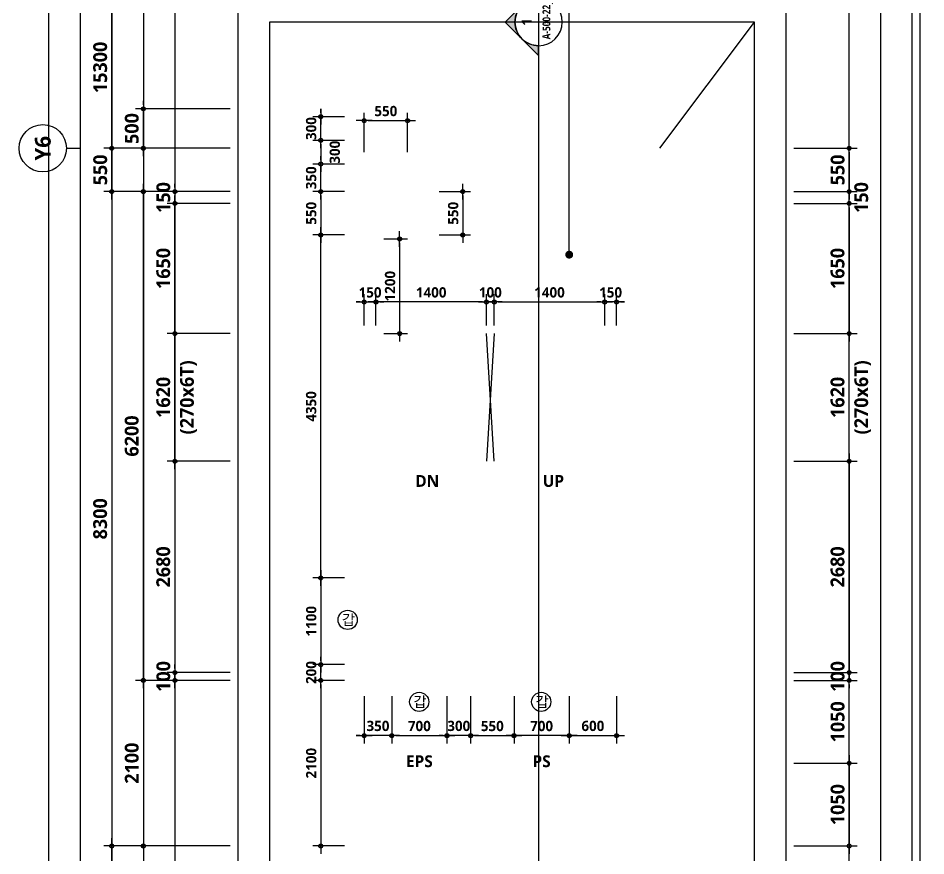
# Model space of a CAD drawing. Header units: millimetres. Extents: x -12482 to 126000, y 0 to 220200.
# Drawn here: x 67062 to 78572, y 71525 to 82150 of the extents above; entities that cross this region are included whole.
import ezdxf
from ezdxf.enums import TextEntityAlignment as Align

# ---------------------------------------------------------------- set-up
doc = ezdxf.new("R2010")
doc.units = ezdxf.units.MM
doc.header["$LTSCALE"] = 60
doc.linetypes.add('CEN', pattern=[62, 60, -1, 0, -1])
doc.layers.get('Defpoints').update_dxf_attribs({"color": 153})
for name, color, linetype in [('A-ANNO-DIM', 4, 'Continuous'), ('A-ANNO-SYMB', 7, 'Continuous'), ('A-ANNO-TEXT1', 7, 'Continuous'), ('A-ANNO-TITL', 7, 'Continuous'), ('A-FLOR-OPEN-BELO', 6, 'CEN'), ('A-ST-AXIS-BUB', 7, 'Continuous'), ('A-ST-AXIS-DIM', 7, 'Continuous'), ('AA-MKXS', 3, 'Continuous'), ('AA-MKXX', 3, 'Continuous')]:
    doc.layers.add(name, color=color, linetype=linetype)
for name, color, linetype, plot in [('Defpoint', 161, 'Continuous', False), ('G(그리드1)', 185, 'Continuous', False), ('G(그리드2)', 235, 'Continuous', False)]:
    doc.layers.add(name, color=color, linetype=linetype, plot=plot)
doc.styles.add('2020음성 1차', font='NanumGothicBold.ttf')
doc.styles.add('SAMOO', font='romans.shx', dxfattribs={"bigfont": 'whgtxt.shx'})
doc.styles.add('SH_진천_나눔', font='')
doc.styles.get('SH_진천_나눔').set_extended_font_data('NanumGothic', bold=True)
doc.dimstyles.new('SHP 50', dxfattribs={"dimscale": 50, "dimtxt": 3.5, "dimasz": 1, "dimexe": 2, "dimexo": 2, "dimgap": 1, "dimtad": 1, "dimdec": 0, "dimzin": 0, "dimdsep": 46, "dimtxsty": 'SH_진천_나눔', "dimblk": 'DIMDOT', "dimcen": 0.09, "dimclrd": 256, "dimclre": 256, "dimclrt": 3, "dimadec": 0, "dimazin": 1, "dimtfac": 1, "dimtdec": 0, "dimtix": 1, "dimtmove": 2, "dimatfit": 0, "dimldrblk": 'DIMDOT', "dimfxl": 1, "dimtolj": 1, "dimtzin": 0, "dimlwd": -1, "dimlwe": -1, "dimarcsym": 0})
doc.dimstyles.new('SHP 50내부', dxfattribs={"dimscale": 50, "dimtxt": 2.6, "dimasz": 1, "dimexe": 2, "dimexo": 2, "dimgap": 1, "dimtad": 1, "dimdec": 0, "dimzin": 0, "dimdsep": 46, "dimtxsty": '2020음성 1차', "dimblk": 'DIMDOT', "dimcen": 0.09, "dimclrd": 256, "dimclre": 256, "dimclrt": 3, "dimadec": 0, "dimazin": 1, "dimtfac": 1, "dimtdec": 0, "dimtix": 1, "dimtmove": 2, "dimatfit": 0, "dimldrblk": 'DIMDOT', "dimfxl": 1, "dimtolj": 1, "dimtzin": 0, "dimlwd": -1, "dimlwe": -1, "dimarcsym": 0})

# ---------------------------------------------------------------- blocks, each defined once
blk = doc.blocks.new('A-ST-AXIS-BUB-1')
at = {"layer": 'A-ST-AXIS-BUB'}
blk.add_line((0, 350), (0, 0), dxfattribs=at)
blk.add_circle((0, 950), 600, dxfattribs=at)
blk = doc.blocks.new('DIMDOT')
at = {"color": 0}
blk.add_line((-2, 0), (2, 0), dxfattribs=at)
for radius in [0.5, 0.25]:
    blk.add_circle((0, 0), radius, dxfattribs=at)
blk = doc.blocks.new('*D17207')
at = {"layer": 'A-ST-AXIS-DIM'}
for p, q in [((69750, 79950), (68150, 79950)), ((68250, 79900), (68250, 71700)), ((69750, 71650), (68150, 71650))]:
    blk.add_line(p, q, dxfattribs=at)
at = {"layer": 'Defpoints', "color": 0}
for p in [(69850, 79950), (68250, 71650), (69850, 71650)]:
    blk.add_point(p, dxfattribs=at)
at = {"layer": 'A-ST-AXIS-DIM', "linetype": 'ByBlock', "xscale": 50, "yscale": 50, "zscale": 50}
for p, rotation in [((68250, 79950), 90), ((68250, 71650), 270)]:
    blk.add_blockref('DIMDOT', p, dxfattribs=dict(at, rotation=rotation))
at = {"layer": 'A-ST-AXIS-DIM', "color": 3, "insert": (68103, 75800), "char_height": 175, "attachment_point": 5, "rotation": 90, "style": 'SH_진천_나눔'}
blk.add_mtext('\\A1;8300', dxfattribs=at)
blk = doc.blocks.new('*D17208')
at = {"layer": 'A-ST-AXIS-DIM'}
for p, q in [((69750, 80500), (68150, 80500)), ((68250, 80000), (68250, 80450)), ((69750, 79950), (68150, 79950))]:
    blk.add_line(p, q, dxfattribs=at)
at = {"layer": 'Defpoints', "color": 0}
for p in [(68250, 80500), (69850, 80500), (69850, 79950)]:
    blk.add_point(p, dxfattribs=at)
at = {"layer": 'A-ST-AXIS-DIM', "linetype": 'ByBlock', "xscale": 50, "yscale": 50, "zscale": 50}
for p, rotation in [((68250, 80500), 90), ((68250, 79950), 270)]:
    blk.add_blockref('DIMDOT', p, dxfattribs=dict(at, rotation=rotation))
at = {"layer": 'A-ST-AXIS-DIM', "color": 3, "insert": (68104, 80225), "char_height": 175, "attachment_point": 5, "rotation": 90, "style": 'SH_진천_나눔'}
blk.add_mtext('\\A1;550', dxfattribs=at)
blk = doc.blocks.new('*D17209')
at = {"layer": 'A-ST-AXIS-DIM'}
for p, q in [((69750, 71650), (68150, 71650)), ((68250, 68050), (68250, 71600)), ((69750, 68000), (68150, 68000))]:
    blk.add_line(p, q, dxfattribs=at)
at = {"layer": 'Defpoints', "color": 0}
for p in [(68250, 71650), (69850, 71650), (69850, 68000)]:
    blk.add_point(p, dxfattribs=at)
at = {"layer": 'A-ST-AXIS-DIM', "linetype": 'ByBlock', "xscale": 50, "yscale": 50, "zscale": 50}
for p, rotation in [((68250, 71650), 90), ((68250, 68000), 270)]:
    blk.add_blockref('DIMDOT', p, dxfattribs=dict(at, rotation=rotation))
at = {"layer": 'A-ST-AXIS-DIM', "color": 3, "insert": (68103, 69825), "char_height": 175, "attachment_point": 5, "rotation": 90, "style": 'SH_진천_나눔'}
blk.add_mtext('\\A1;3650', dxfattribs=at)
blk = doc.blocks.new('*D17210')
at = {"layer": 'A-ST-AXIS-DIM'}
for p, q in [((69750, 73750), (68550, 73750)), ((68650, 73700), (68650, 71700)), ((69750, 71650), (68550, 71650))]:
    blk.add_line(p, q, dxfattribs=at)
at = {"layer": 'Defpoints', "color": 0}
for p in [(69850, 73750), (68650, 71650), (69850, 71650)]:
    blk.add_point(p, dxfattribs=at)
at = {"layer": 'A-ST-AXIS-DIM', "linetype": 'ByBlock', "xscale": 50, "yscale": 50, "zscale": 50}
for p, rotation in [((68650, 73750), 90), ((68650, 71650), 270)]:
    blk.add_blockref('DIMDOT', p, dxfattribs=dict(at, rotation=rotation))
at = {"layer": 'A-ST-AXIS-DIM', "color": 3, "insert": (68504, 72700), "char_height": 175, "attachment_point": 5, "rotation": 90, "style": 'SH_진천_나눔'}
blk.add_mtext('\\A1;2100', dxfattribs=at)
blk = doc.blocks.new('*D17211')
at = {"layer": 'A-ST-AXIS-DIM'}
for p, q in [((69750, 79950), (68550, 79950)), ((68650, 73800), (68650, 79900)), ((69750, 73750), (68550, 73750))]:
    blk.add_line(p, q, dxfattribs=at)
at = {"layer": 'Defpoints', "color": 0}
for p in [(68650, 79950), (69850, 79950), (69850, 73750)]:
    blk.add_point(p, dxfattribs=at)
at = {"layer": 'A-ST-AXIS-DIM', "linetype": 'ByBlock', "xscale": 50, "yscale": 50, "zscale": 50}
for p, rotation in [((68650, 79950), 90), ((68650, 73750), 270)]:
    blk.add_blockref('DIMDOT', p, dxfattribs=dict(at, rotation=rotation))
at = {"layer": 'A-ST-AXIS-DIM', "color": 3, "insert": (68503, 76850), "char_height": 175, "attachment_point": 5, "rotation": 90, "style": 'SH_진천_나눔'}
blk.add_mtext('\\A1;6200', dxfattribs=at)
blk = doc.blocks.new('*D18133')
at = {"layer": 'A-ANNO-DIM'}
for p, q in [((73000, 78250), (73000, 78650)), ((73100, 78250), (73100, 78650)), ((72950, 78550), (72900, 78550)), ((73000, 78550), (73100, 78550)), ((73150, 78550), (73200, 78550))]:
    blk.add_line(p, q, dxfattribs=at)
at = {"layer": 'Defpoints', "color": 0}
for p in [(73100, 78550), (73000, 78150), (73100, 78150)]:
    blk.add_point(p, dxfattribs=at)
at = {"layer": 'A-ANNO-DIM', "linetype": 'ByBlock', "xscale": 50, "yscale": 50, "zscale": 50}
blk.add_blockref('DIMDOT', (73000, 78550), dxfattribs=at)
at = {"layer": 'A-ANNO-DIM', "linetype": 'ByBlock', "xscale": 50, "yscale": 50, "zscale": 50, "rotation": 180}
blk.add_blockref('DIMDOT', (73100, 78550), dxfattribs=at)
at = {"layer": 'A-ANNO-DIM', "color": 3, "insert": (73050, 78671), "char_height": 130, "attachment_point": 5, "style": '2020음성 1차'}
blk.add_mtext('\\A1;100', dxfattribs=at)
blk = doc.blocks.new('*D18134')
at = {"layer": 'A-ANNO-DIM'}
for p, q in [((71600, 78250), (71600, 78650)), ((73000, 78250), (73000, 78650)), ((72950, 78550), (71650, 78550))]:
    blk.add_line(p, q, dxfattribs=at)
at = {"layer": 'Defpoints', "color": 0}
for p in [(71600, 78550), (71600, 78150), (73000, 78150)]:
    blk.add_point(p, dxfattribs=at)
at = {"layer": 'A-ANNO-DIM', "linetype": 'ByBlock', "xscale": 50, "yscale": 50, "zscale": 50, "rotation": 180}
blk.add_blockref('DIMDOT', (71600, 78550), dxfattribs=at)
at = {"layer": 'A-ANNO-DIM', "linetype": 'ByBlock', "xscale": 50, "yscale": 50, "zscale": 50}
blk.add_blockref('DIMDOT', (73000, 78550), dxfattribs=at)
at = {"layer": 'A-ANNO-DIM', "color": 3, "insert": (72300, 78671), "char_height": 130, "attachment_point": 5, "style": '2020음성 1차'}
blk.add_mtext('\\A1;1400', dxfattribs=at)
blk = doc.blocks.new('*D18135')
at = {"layer": 'A-ANNO-DIM'}
for p, q in [((71450, 78250), (71450, 78650)), ((71600, 78250), (71600, 78650)), ((71400, 78550), (71350, 78550)), ((71450, 78550), (71600, 78550)), ((71650, 78550), (71700, 78550))]:
    blk.add_line(p, q, dxfattribs=at)
at = {"layer": 'Defpoints', "color": 0}
for p in [(71600, 78550), (71450, 78150), (71600, 78150)]:
    blk.add_point(p, dxfattribs=at)
at = {"layer": 'A-ANNO-DIM', "linetype": 'ByBlock', "xscale": 50, "yscale": 50, "zscale": 50}
blk.add_blockref('DIMDOT', (71450, 78550), dxfattribs=at)
at = {"layer": 'A-ANNO-DIM', "linetype": 'ByBlock', "xscale": 50, "yscale": 50, "zscale": 50, "rotation": 180}
blk.add_blockref('DIMDOT', (71600, 78550), dxfattribs=at)
at = {"layer": 'A-ANNO-DIM', "color": 3, "insert": (71525, 78671), "char_height": 130, "attachment_point": 5, "style": '2020음성 1차'}
blk.add_mtext('\\A1;150', dxfattribs=at)
blk = doc.blocks.new('*D18136')
at = {"layer": 'A-ANNO-DIM'}
for p, q in [((73100, 78250), (73100, 78650)), ((74500, 78250), (74500, 78650)), ((73150, 78550), (74450, 78550))]:
    blk.add_line(p, q, dxfattribs=at)
at = {"layer": 'Defpoints', "color": 0}
for p in [(74500, 78550), (73100, 78150), (74500, 78150)]:
    blk.add_point(p, dxfattribs=at)
at = {"layer": 'A-ANNO-DIM', "linetype": 'ByBlock', "xscale": 50, "yscale": 50, "zscale": 50, "rotation": 180}
blk.add_blockref('DIMDOT', (73100, 78550), dxfattribs=at)
at = {"layer": 'A-ANNO-DIM', "linetype": 'ByBlock', "xscale": 50, "yscale": 50, "zscale": 50}
blk.add_blockref('DIMDOT', (74500, 78550), dxfattribs=at)
at = {"layer": 'A-ANNO-DIM', "color": 3, "insert": (73800, 78671), "char_height": 130, "attachment_point": 5, "style": '2020음성 1차'}
blk.add_mtext('\\A1;1400', dxfattribs=at)
blk = doc.blocks.new('*D18137')
at = {"layer": 'A-ANNO-DIM'}
for p, q in [((74500, 78250), (74500, 78650)), ((74650, 78250), (74650, 78650)), ((74450, 78550), (74400, 78550)), ((74650, 78550), (74500, 78550)), ((74700, 78550), (74750, 78550))]:
    blk.add_line(p, q, dxfattribs=at)
at = {"layer": 'Defpoints', "color": 0}
for p in [(74500, 78550), (74500, 78150), (74650, 78150)]:
    blk.add_point(p, dxfattribs=at)
at = {"layer": 'A-ANNO-DIM', "linetype": 'ByBlock', "xscale": 50, "yscale": 50, "zscale": 50}
blk.add_blockref('DIMDOT', (74500, 78550), dxfattribs=at)
at = {"layer": 'A-ANNO-DIM', "linetype": 'ByBlock', "xscale": 50, "yscale": 50, "zscale": 50, "rotation": 180}
blk.add_blockref('DIMDOT', (74650, 78550), dxfattribs=at)
at = {"layer": 'A-ANNO-DIM', "color": 3, "insert": (74575, 78671), "char_height": 130, "attachment_point": 5, "style": '2020음성 1차'}
blk.add_mtext('\\A1;150', dxfattribs=at)
blk = doc.blocks.new('*D18138')
at = {"layer": 'A-ANNO-DIM'}
for p, q in [((72400, 79950), (72800, 79950)), ((72700, 79900), (72700, 79450)), ((72400, 79400), (72800, 79400))]:
    blk.add_line(p, q, dxfattribs=at)
at = {"layer": 'Defpoints', "color": 0}
for p in [(72300, 79950), (72300, 79400), (72700, 79400)]:
    blk.add_point(p, dxfattribs=at)
at = {"layer": 'A-ANNO-DIM', "linetype": 'ByBlock', "xscale": 50, "yscale": 50, "zscale": 50}
for p, rotation in [((72700, 79950), 90), ((72700, 79400), 270)]:
    blk.add_blockref('DIMDOT', p, dxfattribs=dict(at, rotation=rotation))
at = {"layer": 'A-ANNO-DIM', "color": 3, "insert": (72579, 79675), "char_height": 130, "attachment_point": 5, "rotation": 90, "style": '2020음성 1차'}
blk.add_mtext('\\A1;550', dxfattribs=at)
blk = doc.blocks.new('*D18139')
at = {"layer": 'A-ANNO-DIM'}
for p, q in [((71450, 80450), (71450, 80950)), ((72000, 80450), (72000, 80950)), ((71500, 80850), (71950, 80850))]:
    blk.add_line(p, q, dxfattribs=at)
at = {"layer": 'Defpoints', "color": 0}
for p in [(72000, 80850), (71450, 80350), (72000, 80350)]:
    blk.add_point(p, dxfattribs=at)
at = {"layer": 'A-ANNO-DIM', "linetype": 'ByBlock', "xscale": 50, "yscale": 50, "zscale": 50, "rotation": 180}
blk.add_blockref('DIMDOT', (71450, 80850), dxfattribs=at)
at = {"layer": 'A-ANNO-DIM', "linetype": 'ByBlock', "xscale": 50, "yscale": 50, "zscale": 50}
blk.add_blockref('DIMDOT', (72000, 80850), dxfattribs=at)
at = {"layer": 'A-ANNO-DIM', "color": 3, "insert": (71725, 80971), "char_height": 130, "attachment_point": 5, "style": '2020음성 1차'}
blk.add_mtext('\\A1;550', dxfattribs=at)
blk = doc.blocks.new('*D18154')
at = {"layer": 'A-ST-AXIS-DIM'}
for p, q in [((68650, 81050), (68650, 81100)), ((69750, 81000), (68550, 81000)), ((68650, 80500), (68650, 81000)), ((69750, 80500), (68550, 80500)), ((68650, 80450), (68650, 80400))]:
    blk.add_line(p, q, dxfattribs=at)
at = {"layer": 'Defpoints', "color": 0}
for p in [(68650, 81000), (69850, 81000), (69850, 80500)]:
    blk.add_point(p, dxfattribs=at)
at = {"layer": 'A-ST-AXIS-DIM', "linetype": 'ByBlock', "xscale": 50, "yscale": 50, "zscale": 50}
for p, rotation in [((68650, 81000), 270), ((68650, 80500), 90)]:
    blk.add_blockref('DIMDOT', p, dxfattribs=dict(at, rotation=rotation))
at = {"layer": 'A-ST-AXIS-DIM', "color": 3, "insert": (68504, 80750), "char_height": 175, "attachment_point": 5, "rotation": 90, "style": 'SH_진천_나눔'}
blk.add_mtext('\\A1;500', dxfattribs=at)
blk = doc.blocks.new('*D18169')
at = {"layer": 'A-ANNO-DIM'}
for p, q in [((71700, 79350), (72000, 79350)), ((71900, 79300), (71900, 78200)), ((71700, 78150), (72000, 78150))]:
    blk.add_line(p, q, dxfattribs=at)
at = {"layer": 'Defpoints', "color": 0}
for p in [(71600, 79350), (71600, 78150), (71900, 78150)]:
    blk.add_point(p, dxfattribs=at)
at = {"layer": 'A-ANNO-DIM', "linetype": 'ByBlock', "xscale": 50, "yscale": 50, "zscale": 50}
for p, rotation in [((71900, 79350), 90), ((71900, 78150), 270)]:
    blk.add_blockref('DIMDOT', p, dxfattribs=dict(at, rotation=rotation))
at = {"layer": 'A-ANNO-DIM', "color": 3, "insert": (71779, 78750), "char_height": 130, "attachment_point": 5, "rotation": 90, "style": '2020음성 1차'}
blk.add_mtext('\\A1;1200', dxfattribs=at)
blk = doc.blocks.new('*D18183')
at = {"layer": 'A-ST-AXIS-DIM'}
for p, q in [((76900, 76530), (77700, 76530)), ((77600, 76480), (77600, 73900)), ((76900, 73850), (77700, 73850))]:
    blk.add_line(p, q, dxfattribs=at)
at = {"layer": 'Defpoints', "color": 0}
for p in [(76800, 76530), (76800, 73850), (77600, 73850)]:
    blk.add_point(p, dxfattribs=at)
at = {"layer": 'A-ST-AXIS-DIM', "linetype": 'ByBlock', "xscale": 50, "yscale": 50, "zscale": 50}
for p, rotation in [((77600, 76530), 90), ((77600, 73850), 270)]:
    blk.add_blockref('DIMDOT', p, dxfattribs=dict(at, rotation=rotation))
at = {"layer": 'A-ST-AXIS-DIM', "color": 3, "insert": (77453, 75190), "char_height": 175, "attachment_point": 5, "rotation": 90, "style": 'SH_진천_나눔'}
blk.add_mtext('\\A1;2680', dxfattribs=at)
blk = doc.blocks.new('*D18184')
at = {"layer": 'A-ST-AXIS-DIM'}
for p, q in [((77600, 73900), (77600, 73950)), ((76900, 73850), (77700, 73850)), ((77600, 73750), (77600, 73850)), ((76900, 73750), (77700, 73750)), ((77600, 73700), (77600, 73650))]:
    blk.add_line(p, q, dxfattribs=at)
at = {"layer": 'Defpoints', "color": 0}
for p in [(76800, 73850), (77600, 73850), (76800, 73750)]:
    blk.add_point(p, dxfattribs=at)
at = {"layer": 'A-ST-AXIS-DIM', "linetype": 'ByBlock', "xscale": 50, "yscale": 50, "zscale": 50}
for p, rotation in [((77600, 73850), 270), ((77600, 73750), 90)]:
    blk.add_blockref('DIMDOT', p, dxfattribs=dict(at, rotation=rotation))
at = {"layer": 'A-ST-AXIS-DIM', "color": 3, "insert": (77454, 73800), "char_height": 175, "attachment_point": 5, "rotation": 90, "style": 'SH_진천_나눔'}
blk.add_mtext('\\A1;100', dxfattribs=at)
blk = doc.blocks.new('*D18185')
at = {"layer": 'A-ST-AXIS-DIM'}
for p, q in [((76900, 80500), (77700, 80500)), ((77600, 80450), (77600, 80000)), ((76900, 79950), (77700, 79950))]:
    blk.add_line(p, q, dxfattribs=at)
at = {"layer": 'Defpoints', "color": 0}
for p in [(76800, 80500), (76800, 79950), (77600, 79950)]:
    blk.add_point(p, dxfattribs=at)
at = {"layer": 'A-ST-AXIS-DIM', "linetype": 'ByBlock', "xscale": 50, "yscale": 50, "zscale": 50}
for p, rotation in [((77600, 80500), 90), ((77600, 79950), 270)]:
    blk.add_blockref('DIMDOT', p, dxfattribs=dict(at, rotation=rotation))
at = {"layer": 'A-ST-AXIS-DIM', "color": 3, "insert": (77454, 80225), "char_height": 175, "attachment_point": 5, "rotation": 90, "style": 'SH_진천_나눔'}
blk.add_mtext('\\A1;550', dxfattribs=at)
blk = doc.blocks.new('*D18186')
at = {"layer": 'A-ST-AXIS-DIM'}
for p, q in [((76900, 72700), (77700, 72700)), ((77600, 72650), (77600, 71700)), ((76900, 71650), (77700, 71650))]:
    blk.add_line(p, q, dxfattribs=at)
at = {"layer": 'Defpoints', "color": 0}
for p in [(76800, 72700), (76800, 71650), (77600, 71650)]:
    blk.add_point(p, dxfattribs=at)
at = {"layer": 'A-ST-AXIS-DIM', "linetype": 'ByBlock', "xscale": 50, "yscale": 50, "zscale": 50}
for p, rotation in [((77600, 72700), 90), ((77600, 71650), 270)]:
    blk.add_blockref('DIMDOT', p, dxfattribs=dict(at, rotation=rotation))
at = {"layer": 'A-ST-AXIS-DIM', "color": 3, "insert": (77454, 72175), "char_height": 175, "attachment_point": 5, "rotation": 90, "style": 'SH_진천_나눔'}
blk.add_mtext('\\A1;1050', dxfattribs=at)
blk = doc.blocks.new('*D18187')
at = {"layer": 'A-ST-AXIS-DIM'}
for p, q in [((76900, 71650), (77700, 71650)), ((77600, 68050), (77600, 71600)), ((76900, 68000), (77700, 68000))]:
    blk.add_line(p, q, dxfattribs=at)
at = {"layer": 'Defpoints', "color": 0}
for p in [(76800, 71650), (77600, 71650), (76800, 68000)]:
    blk.add_point(p, dxfattribs=at)
at = {"layer": 'A-ST-AXIS-DIM', "linetype": 'ByBlock', "xscale": 50, "yscale": 50, "zscale": 50}
for p, rotation in [((77600, 71650), 90), ((77600, 68000), 270)]:
    blk.add_blockref('DIMDOT', p, dxfattribs=dict(at, rotation=rotation))
at = {"layer": 'A-ST-AXIS-DIM', "color": 3, "insert": (77453, 69825), "char_height": 175, "attachment_point": 5, "rotation": 90, "style": 'SH_진천_나눔'}
blk.add_mtext('\\A1;3650', dxfattribs=at)
blk = doc.blocks.new('*D18188')
at = {"layer": 'A-ST-AXIS-DIM'}
for p, q in [((76900, 78150), (77700, 78150)), ((77600, 76580), (77600, 78100)), ((76900, 76530), (77700, 76530))]:
    blk.add_line(p, q, dxfattribs=at)
at = {"layer": 'Defpoints', "color": 0}
for p in [(76800, 78150), (77600, 78150), (76800, 76530)]:
    blk.add_point(p, dxfattribs=at)
at = {"layer": 'A-ST-AXIS-DIM', "linetype": 'ByBlock', "xscale": 50, "yscale": 50, "zscale": 50}
for p, rotation in [((77600, 78150), 90), ((77600, 76530), 270)]:
    blk.add_blockref('DIMDOT', p, dxfattribs=dict(at, rotation=rotation))
at = {"layer": 'A-ST-AXIS-DIM', "color": 3, "char_height": 175, "attachment_point": 5, "rotation": 90, "style": 'SH_진천_나눔'}
for s, insert in [('\\A1;(270x6T)', (77772, 77340)), ('\\A1;1620', (77453, 77340))]:
    blk.add_mtext(s, dxfattribs=dict(at, insert=insert))
blk = doc.blocks.new('갑종 TEXT100')
at = {"layer": 'A-ANNO-SYMB'}
blk.add_circle((0, 0), 243, dxfattribs=at)
at = {"layer": 'A-ANNO-TITL', "style": '2020음성 1차'}
blk.add_text('갑 ', height=266.7, dxfattribs=at).set_placement((67, 0), align=Align.MIDDLE_CENTER)
blk = doc.blocks.new('*D18208')
at = {"layer": 'A-ST-AXIS-DIM'}
for p, q in [((69750, 79800), (68950, 79800)), ((69050, 78200), (69050, 79750)), ((69750, 78150), (68950, 78150))]:
    blk.add_line(p, q, dxfattribs=at)
at = {"layer": 'Defpoints', "color": 0}
for p in [(69050, 79800), (69850, 79800), (69850, 78150)]:
    blk.add_point(p, dxfattribs=at)
at = {"layer": 'A-ST-AXIS-DIM', "linetype": 'ByBlock', "xscale": 50, "yscale": 50, "zscale": 50}
for p, rotation in [((69050, 79800), 90), ((69050, 78150), 270)]:
    blk.add_blockref('DIMDOT', p, dxfattribs=dict(at, rotation=rotation))
at = {"layer": 'A-ST-AXIS-DIM', "color": 3, "insert": (68903, 78975), "char_height": 175, "attachment_point": 5, "rotation": 90, "style": 'SH_진천_나눔'}
blk.add_mtext('\\A1;1650', dxfattribs=at)
blk = doc.blocks.new('*D18209')
at = {"layer": 'A-ST-AXIS-DIM'}
for p, q in [((69750, 76530), (68950, 76530)), ((69050, 76480), (69050, 73900)), ((69750, 73850), (68950, 73850))]:
    blk.add_line(p, q, dxfattribs=at)
at = {"layer": 'Defpoints', "color": 0}
for p in [(69850, 76530), (69050, 73850), (69850, 73850)]:
    blk.add_point(p, dxfattribs=at)
at = {"layer": 'A-ST-AXIS-DIM', "linetype": 'ByBlock', "xscale": 50, "yscale": 50, "zscale": 50}
for p, rotation in [((69050, 76530), 90), ((69050, 73850), 270)]:
    blk.add_blockref('DIMDOT', p, dxfattribs=dict(at, rotation=rotation))
at = {"layer": 'A-ST-AXIS-DIM', "color": 3, "insert": (68903, 75190), "char_height": 175, "attachment_point": 5, "rotation": 90, "style": 'SH_진천_나눔'}
blk.add_mtext('\\A1;2680', dxfattribs=at)
blk = doc.blocks.new('*D18210')
at = {"layer": 'A-ST-AXIS-DIM'}
for p, q in [((69050, 73900), (69050, 73950)), ((69750, 73850), (68950, 73850)), ((69050, 73750), (69050, 73850)), ((69750, 73750), (68950, 73750)), ((69050, 73700), (69050, 73650))]:
    blk.add_line(p, q, dxfattribs=at)
at = {"layer": 'Defpoints', "color": 0}
for p in [(69050, 73850), (69850, 73850), (69850, 73750)]:
    blk.add_point(p, dxfattribs=at)
at = {"layer": 'A-ST-AXIS-DIM', "linetype": 'ByBlock', "xscale": 50, "yscale": 50, "zscale": 50}
for p, rotation in [((69050, 73850), 270), ((69050, 73750), 90)]:
    blk.add_blockref('DIMDOT', p, dxfattribs=dict(at, rotation=rotation))
at = {"layer": 'A-ST-AXIS-DIM', "color": 3, "insert": (68904, 73800), "char_height": 175, "attachment_point": 5, "rotation": 90, "style": 'SH_진천_나눔'}
blk.add_mtext('\\A1;100', dxfattribs=at)
blk = doc.blocks.new('*D18211')
at = {"layer": 'A-ST-AXIS-DIM'}
for p, q in [((69750, 78150), (68950, 78150)), ((69050, 76580), (69050, 78100)), ((69750, 76530), (68950, 76530))]:
    blk.add_line(p, q, dxfattribs=at)
at = {"layer": 'Defpoints', "color": 0}
for p in [(69050, 78150), (69850, 78150), (69850, 76530)]:
    blk.add_point(p, dxfattribs=at)
at = {"layer": 'A-ST-AXIS-DIM', "linetype": 'ByBlock', "xscale": 50, "yscale": 50, "zscale": 50}
for p, rotation in [((69050, 78150), 90), ((69050, 76530), 270)]:
    blk.add_blockref('DIMDOT', p, dxfattribs=dict(at, rotation=rotation))
at = {"layer": 'A-ST-AXIS-DIM', "color": 3, "char_height": 175, "attachment_point": 5, "rotation": 90, "style": 'SH_진천_나눔'}
for s, insert in [('\\A1;(270x6T)', (69222, 77340)), ('\\A1;1620', (68903, 77340))]:
    blk.add_mtext(s, dxfattribs=dict(at, insert=insert))
blk = doc.blocks.new('*D18220')
at = {"layer": 'A-ST-AXIS-DIM'}
for p, q in [((76900, 73750), (77700, 73750)), ((77600, 72750), (77600, 73700)), ((76900, 72700), (77700, 72700))]:
    blk.add_line(p, q, dxfattribs=at)
at = {"layer": 'Defpoints', "color": 0}
for p in [(76800, 73750), (77600, 73750), (76800, 72700)]:
    blk.add_point(p, dxfattribs=at)
at = {"layer": 'A-ST-AXIS-DIM', "linetype": 'ByBlock', "xscale": 50, "yscale": 50, "zscale": 50}
for p, rotation in [((77600, 73750), 90), ((77600, 72700), 270)]:
    blk.add_blockref('DIMDOT', p, dxfattribs=dict(at, rotation=rotation))
at = {"layer": 'A-ST-AXIS-DIM', "color": 3, "insert": (77454, 73225), "char_height": 175, "attachment_point": 5, "rotation": 90, "style": 'SH_진천_나눔'}
blk.add_mtext('\\A1;1050', dxfattribs=at)
blk = doc.blocks.new('*D18382')
at = {"layer": 'A-ST-AXIS-DIM'}
for p, q in [((69050, 80000), (69050, 80050)), ((69750, 79950), (68950, 79950)), ((69050, 79950), (69050, 79800)), ((69750, 79800), (68950, 79800)), ((69050, 79750), (69050, 79700))]:
    blk.add_line(p, q, dxfattribs=at)
at = {"layer": 'Defpoints', "color": 0}
for p in [(69850, 79950), (69050, 79800), (69850, 79800)]:
    blk.add_point(p, dxfattribs=at)
at = {"layer": 'A-ST-AXIS-DIM', "linetype": 'ByBlock', "xscale": 50, "yscale": 50, "zscale": 50}
for p, rotation in [((69050, 79950), 270), ((69050, 79800), 90)]:
    blk.add_blockref('DIMDOT', p, dxfattribs=dict(at, rotation=rotation))
at = {"layer": 'A-ST-AXIS-DIM', "color": 3, "insert": (68904, 79875), "char_height": 175, "attachment_point": 5, "rotation": 90, "style": 'SH_진천_나눔'}
blk.add_mtext('\\A1;150', dxfattribs=at)
blk = doc.blocks.new('*D18383')
at = {"layer": 'A-ST-AXIS-DIM'}
for p, q in [((77600, 80000), (77600, 80050)), ((76900, 79950), (77700, 79950)), ((77600, 79800), (77600, 79950)), ((76900, 79800), (77700, 79800)), ((77600, 79750), (77600, 79700))]:
    blk.add_line(p, q, dxfattribs=at)
at = {"layer": 'Defpoints', "color": 0}
for p in [(76800, 79950), (77600, 79950), (76800, 79800)]:
    blk.add_point(p, dxfattribs=at)
at = {"layer": 'A-ST-AXIS-DIM', "linetype": 'ByBlock', "xscale": 50, "yscale": 50, "zscale": 50}
for p, rotation in [((77600, 79950), 270), ((77600, 79800), 90)]:
    blk.add_blockref('DIMDOT', p, dxfattribs=dict(at, rotation=rotation))
at = {"layer": 'A-ST-AXIS-DIM', "color": 3, "insert": (77754, 79875), "char_height": 175, "attachment_point": 5, "rotation": 90, "style": 'SH_진천_나눔'}
blk.add_mtext('\\A1;150', dxfattribs=at)
blk = doc.blocks.new('*D18384')
at = {"layer": 'A-ST-AXIS-DIM'}
for p, q in [((76900, 79800), (77700, 79800)), ((77600, 79750), (77600, 78200)), ((76900, 78150), (77700, 78150))]:
    blk.add_line(p, q, dxfattribs=at)
at = {"layer": 'Defpoints', "color": 0}
for p in [(76800, 79800), (76800, 78150), (77600, 78150)]:
    blk.add_point(p, dxfattribs=at)
at = {"layer": 'A-ST-AXIS-DIM', "linetype": 'ByBlock', "xscale": 50, "yscale": 50, "zscale": 50}
for p, rotation in [((77600, 79800), 90), ((77600, 78150), 270)]:
    blk.add_blockref('DIMDOT', p, dxfattribs=dict(at, rotation=rotation))
at = {"layer": 'A-ST-AXIS-DIM', "color": 3, "insert": (77453, 78975), "char_height": 175, "attachment_point": 5, "rotation": 90, "style": 'SH_진천_나눔'}
blk.add_mtext('\\A1;1650', dxfattribs=at)
blk = doc.blocks.new('*U15082')
at = {"layer": 'AA-MKXX', "linetype": 'CEN', "ltscale": 300}
blk.add_line((900, 0), (48000, 0), dxfattribs=at)
blk = doc.blocks.new('*D20774')
at = {"layer": 'A-ANNO-DIM'}
for p, q in [((72800, 73550), (72800, 72950)), ((73350, 73550), (73350, 72950)), ((72850, 73050), (73300, 73050))]:
    blk.add_line(p, q, dxfattribs=at)
at = {"layer": 'Defpoints', "color": 0}
for p in [(72800, 73650), (73350, 73650), (73350, 73050)]:
    blk.add_point(p, dxfattribs=at)
at = {"layer": 'A-ANNO-DIM', "linetype": 'ByBlock', "xscale": 50, "yscale": 50, "zscale": 50, "rotation": 180}
blk.add_blockref('DIMDOT', (72800, 73050), dxfattribs=at)
at = {"layer": 'A-ANNO-DIM', "linetype": 'ByBlock', "xscale": 50, "yscale": 50, "zscale": 50}
blk.add_blockref('DIMDOT', (73350, 73050), dxfattribs=at)
at = {"layer": 'A-ANNO-DIM', "color": 3, "insert": (73075, 73171), "char_height": 130, "attachment_point": 5, "style": '2020음성 1차'}
blk.add_mtext('\\A1;550', dxfattribs=at)
blk = doc.blocks.new('*D20775')
at = {"layer": 'A-ANNO-DIM'}
for p, q in [((73350, 73550), (73350, 72950)), ((74050, 73550), (74050, 72950)), ((74000, 73050), (73400, 73050))]:
    blk.add_line(p, q, dxfattribs=at)
at = {"layer": 'Defpoints', "color": 0}
for p in [(73350, 73650), (74050, 73650), (73350, 73050)]:
    blk.add_point(p, dxfattribs=at)
at = {"layer": 'A-ANNO-DIM', "linetype": 'ByBlock', "xscale": 50, "yscale": 50, "zscale": 50, "rotation": 180}
blk.add_blockref('DIMDOT', (73350, 73050), dxfattribs=at)
at = {"layer": 'A-ANNO-DIM', "linetype": 'ByBlock', "xscale": 50, "yscale": 50, "zscale": 50}
blk.add_blockref('DIMDOT', (74050, 73050), dxfattribs=at)
at = {"layer": 'A-ANNO-DIM', "color": 3, "insert": (73700, 73171), "char_height": 130, "attachment_point": 5, "style": '2020음성 1차'}
blk.add_mtext('\\A1;700', dxfattribs=at)
blk = doc.blocks.new('*D20776')
at = {"layer": 'A-ANNO-DIM'}
for p, q in [((72500, 73550), (72500, 72950)), ((72800, 73550), (72800, 72950)), ((72450, 73050), (72400, 73050)), ((72800, 73050), (72500, 73050)), ((72850, 73050), (72900, 73050))]:
    blk.add_line(p, q, dxfattribs=at)
at = {"layer": 'Defpoints', "color": 0}
for p in [(72500, 73650), (72800, 73650), (72500, 73050)]:
    blk.add_point(p, dxfattribs=at)
at = {"layer": 'A-ANNO-DIM', "linetype": 'ByBlock', "xscale": 50, "yscale": 50, "zscale": 50}
blk.add_blockref('DIMDOT', (72500, 73050), dxfattribs=at)
at = {"layer": 'A-ANNO-DIM', "linetype": 'ByBlock', "xscale": 50, "yscale": 50, "zscale": 50, "rotation": 180}
blk.add_blockref('DIMDOT', (72800, 73050), dxfattribs=at)
at = {"layer": 'A-ANNO-DIM', "color": 3, "insert": (72650, 73172), "char_height": 130, "attachment_point": 5, "style": '2020음성 1차'}
blk.add_mtext('\\A1;300', dxfattribs=at)
blk = doc.blocks.new('*D20777')
at = {"layer": 'A-ANNO-DIM'}
for p, q in [((71800, 73550), (71800, 72950)), ((72500, 73550), (72500, 72950)), ((71850, 73050), (72450, 73050))]:
    blk.add_line(p, q, dxfattribs=at)
at = {"layer": 'Defpoints', "color": 0}
for p in [(71800, 73650), (72500, 73650), (72500, 73050)]:
    blk.add_point(p, dxfattribs=at)
at = {"layer": 'A-ANNO-DIM', "linetype": 'ByBlock', "xscale": 50, "yscale": 50, "zscale": 50, "rotation": 180}
blk.add_blockref('DIMDOT', (71800, 73050), dxfattribs=at)
at = {"layer": 'A-ANNO-DIM', "linetype": 'ByBlock', "xscale": 50, "yscale": 50, "zscale": 50}
blk.add_blockref('DIMDOT', (72500, 73050), dxfattribs=at)
at = {"layer": 'A-ANNO-DIM', "color": 3, "insert": (72150, 73171), "char_height": 130, "attachment_point": 5, "style": '2020음성 1차'}
blk.add_mtext('\\A1;700', dxfattribs=at)
blk = doc.blocks.new('*D20778')
at = {"layer": 'A-ANNO-DIM'}
for p, q in [((71450, 73550), (71450, 72950)), ((71800, 73550), (71800, 72950)), ((71400, 73050), (71350, 73050)), ((71800, 73050), (71450, 73050)), ((71850, 73050), (71900, 73050))]:
    blk.add_line(p, q, dxfattribs=at)
at = {"layer": 'Defpoints', "color": 0}
for p in [(71450, 73650), (71800, 73650), (71450, 73050)]:
    blk.add_point(p, dxfattribs=at)
at = {"layer": 'A-ANNO-DIM', "linetype": 'ByBlock', "xscale": 50, "yscale": 50, "zscale": 50}
blk.add_blockref('DIMDOT', (71450, 73050), dxfattribs=at)
at = {"layer": 'A-ANNO-DIM', "linetype": 'ByBlock', "xscale": 50, "yscale": 50, "zscale": 50, "rotation": 180}
blk.add_blockref('DIMDOT', (71800, 73050), dxfattribs=at)
at = {"layer": 'A-ANNO-DIM', "color": 3, "insert": (71625, 73172), "char_height": 130, "attachment_point": 5, "style": '2020음성 1차'}
blk.add_mtext('\\A1;350', dxfattribs=at)
blk = doc.blocks.new('*D20779')
at = {"layer": 'A-ANNO-DIM'}
for p, q in [((74050, 73550), (74050, 72950)), ((74650, 73550), (74650, 72950)), ((74100, 73050), (74600, 73050))]:
    blk.add_line(p, q, dxfattribs=at)
at = {"layer": 'Defpoints', "color": 0}
for p in [(74050, 73650), (74650, 73650), (74650, 73050)]:
    blk.add_point(p, dxfattribs=at)
at = {"layer": 'A-ANNO-DIM', "linetype": 'ByBlock', "xscale": 50, "yscale": 50, "zscale": 50, "rotation": 180}
blk.add_blockref('DIMDOT', (74050, 73050), dxfattribs=at)
at = {"layer": 'A-ANNO-DIM', "linetype": 'ByBlock', "xscale": 50, "yscale": 50, "zscale": 50}
blk.add_blockref('DIMDOT', (74650, 73050), dxfattribs=at)
at = {"layer": 'A-ANNO-DIM', "color": 3, "insert": (74350, 73172), "char_height": 130, "attachment_point": 5, "style": '2020음성 1차'}
blk.add_mtext('\\A1;600', dxfattribs=at)
blk = doc.blocks.new('*D20785')
at = {"layer": 'A-ANNO-DIM'}
for p, q in [((71200, 73750), (70800, 73750)), ((70900, 73700), (70900, 71700)), ((71200, 71650), (70800, 71650))]:
    blk.add_line(p, q, dxfattribs=at)
at = {"layer": 'Defpoints', "color": 0}
for p in [(71300, 73750), (70900, 71650), (71300, 71650)]:
    blk.add_point(p, dxfattribs=at)
at = {"layer": 'A-ANNO-DIM', "linetype": 'ByBlock', "xscale": 50, "yscale": 50, "zscale": 50}
for p, rotation in [((70900, 73750), 90), ((70900, 71650), 270)]:
    blk.add_blockref('DIMDOT', p, dxfattribs=dict(at, rotation=rotation))
at = {"layer": 'A-ANNO-DIM', "color": 3, "insert": (70779, 72700), "char_height": 130, "attachment_point": 5, "rotation": 90, "style": '2020음성 1차'}
blk.add_mtext('\\A1;2100', dxfattribs=at)
blk = doc.blocks.new('*D20786')
at = {"layer": 'A-ANNO-DIM'}
for p, q in [((70900, 74000), (70900, 74050)), ((71200, 73950), (70800, 73950)), ((70900, 73750), (70900, 73950)), ((71200, 73750), (70800, 73750)), ((70900, 73700), (70900, 73650))]:
    blk.add_line(p, q, dxfattribs=at)
at = {"layer": 'Defpoints', "color": 0}
for p in [(70900, 73950), (71300, 73950), (71300, 73750)]:
    blk.add_point(p, dxfattribs=at)
at = {"layer": 'A-ANNO-DIM', "linetype": 'ByBlock', "xscale": 50, "yscale": 50, "zscale": 50}
for p, rotation in [((70900, 73950), 270), ((70900, 73750), 90)]:
    blk.add_blockref('DIMDOT', p, dxfattribs=dict(at, rotation=rotation))
at = {"layer": 'A-ANNO-DIM', "color": 3, "insert": (70779, 73850), "char_height": 130, "attachment_point": 5, "rotation": 90, "style": '2020음성 1차'}
blk.add_mtext('\\A1;200', dxfattribs=at)
blk = doc.blocks.new('*D20787')
at = {"layer": 'A-ANNO-DIM'}
for p, q in [((71200, 75050), (70800, 75050)), ((70900, 75000), (70900, 74000)), ((71200, 73950), (70800, 73950))]:
    blk.add_line(p, q, dxfattribs=at)
at = {"layer": 'Defpoints', "color": 0}
for p in [(71300, 75050), (70900, 73950), (71300, 73950)]:
    blk.add_point(p, dxfattribs=at)
at = {"layer": 'A-ANNO-DIM', "linetype": 'ByBlock', "xscale": 50, "yscale": 50, "zscale": 50}
for p, rotation in [((70900, 75050), 90), ((70900, 73950), 270)]:
    blk.add_blockref('DIMDOT', p, dxfattribs=dict(at, rotation=rotation))
at = {"layer": 'A-ANNO-DIM', "color": 3, "insert": (70779, 74500), "char_height": 130, "attachment_point": 5, "rotation": 90, "style": '2020음성 1차'}
blk.add_mtext('\\A1;1100', dxfattribs=at)
blk = doc.blocks.new('*D20788')
at = {"layer": 'A-ANNO-DIM'}
for p, q in [((71200, 79400), (70800, 79400)), ((70900, 75100), (70900, 79350)), ((71200, 75050), (70800, 75050))]:
    blk.add_line(p, q, dxfattribs=at)
at = {"layer": 'Defpoints', "color": 0}
for p in [(70900, 79400), (71300, 79400), (71300, 75050)]:
    blk.add_point(p, dxfattribs=at)
at = {"layer": 'A-ANNO-DIM', "linetype": 'ByBlock', "xscale": 50, "yscale": 50, "zscale": 50}
for p, rotation in [((70900, 79400), 90), ((70900, 75050), 270)]:
    blk.add_blockref('DIMDOT', p, dxfattribs=dict(at, rotation=rotation))
at = {"layer": 'A-ANNO-DIM', "color": 3, "insert": (70778, 77225), "char_height": 130, "attachment_point": 5, "rotation": 90, "style": '2020음성 1차'}
blk.add_mtext('\\A1;4350', dxfattribs=at)
blk = doc.blocks.new('*D20789')
at = {"layer": 'A-ANNO-DIM'}
for p, q in [((71200, 79950), (70800, 79950)), ((70900, 79900), (70900, 79450)), ((71200, 79400), (70800, 79400))]:
    blk.add_line(p, q, dxfattribs=at)
at = {"layer": 'Defpoints', "color": 0}
for p in [(71300, 79950), (70900, 79400), (71300, 79400)]:
    blk.add_point(p, dxfattribs=at)
at = {"layer": 'A-ANNO-DIM', "linetype": 'ByBlock', "xscale": 50, "yscale": 50, "zscale": 50}
for p, rotation in [((70900, 79950), 90), ((70900, 79400), 270)]:
    blk.add_blockref('DIMDOT', p, dxfattribs=dict(at, rotation=rotation))
at = {"layer": 'A-ANNO-DIM', "color": 3, "insert": (70779, 79675), "char_height": 130, "attachment_point": 5, "rotation": 90, "style": '2020음성 1차'}
blk.add_mtext('\\A1;550', dxfattribs=at)
blk = doc.blocks.new('*D20790')
at = {"layer": 'A-ANNO-DIM'}
for p, q in [((70900, 80350), (70900, 80400)), ((71200, 80300), (70800, 80300)), ((70900, 79950), (70900, 80300)), ((71200, 79950), (70800, 79950)), ((70900, 79900), (70900, 79850))]:
    blk.add_line(p, q, dxfattribs=at)
at = {"layer": 'Defpoints', "color": 0}
for p in [(70900, 80300), (71300, 80300), (71300, 79950)]:
    blk.add_point(p, dxfattribs=at)
at = {"layer": 'A-ANNO-DIM', "linetype": 'ByBlock', "xscale": 50, "yscale": 50, "zscale": 50}
for p, rotation in [((70900, 80300), 270), ((70900, 79950), 90)]:
    blk.add_blockref('DIMDOT', p, dxfattribs=dict(at, rotation=rotation))
at = {"layer": 'A-ANNO-DIM', "color": 3, "insert": (70778, 80125), "char_height": 130, "attachment_point": 5, "rotation": 90, "style": '2020음성 1차'}
blk.add_mtext('\\A1;350', dxfattribs=at)
blk = doc.blocks.new('*D20791')
at = {"layer": 'A-ANNO-DIM'}
for p, q in [((71200, 80600), (70800, 80600)), ((70900, 80550), (70900, 80350)), ((71200, 80300), (70800, 80300))]:
    blk.add_line(p, q, dxfattribs=at)
at = {"layer": 'Defpoints', "color": 0}
for p in [(71300, 80600), (70900, 80300), (71300, 80300)]:
    blk.add_point(p, dxfattribs=at)
at = {"layer": 'A-ANNO-DIM', "linetype": 'ByBlock', "xscale": 50, "yscale": 50, "zscale": 50}
for p, rotation in [((70900, 80600), 90), ((70900, 80300), 270)]:
    blk.add_blockref('DIMDOT', p, dxfattribs=dict(at, rotation=rotation))
at = {"layer": 'A-ANNO-DIM', "color": 3, "insert": (71078, 80450), "char_height": 130, "attachment_point": 5, "rotation": 90, "style": '2020음성 1차'}
blk.add_mtext('\\A1;300', dxfattribs=at)
blk = doc.blocks.new('*D20793')
at = {"layer": 'A-ANNO-DIM'}
for p, q in [((70900, 80950), (70900, 81000)), ((71200, 80900), (70800, 80900)), ((70900, 80600), (70900, 80900)), ((71200, 80600), (70800, 80600)), ((70900, 80550), (70900, 80500))]:
    blk.add_line(p, q, dxfattribs=at)
at = {"layer": 'Defpoints', "color": 0}
for p in [(70900, 80900), (71300, 80900), (71300, 80600)]:
    blk.add_point(p, dxfattribs=at)
at = {"layer": 'A-ANNO-DIM', "linetype": 'ByBlock', "xscale": 50, "yscale": 50, "zscale": 50}
for p, rotation in [((70900, 80900), 270), ((70900, 80600), 90)]:
    blk.add_blockref('DIMDOT', p, dxfattribs=dict(at, rotation=rotation))
at = {"layer": 'A-ANNO-DIM', "color": 3, "insert": (70778, 80750), "char_height": 130, "attachment_point": 5, "rotation": 90, "style": '2020음성 1차'}
blk.add_mtext('\\A1;300', dxfattribs=at)
blk = doc.blocks.new('*U15083')
at = {"layer": 'AA-MKXS'}
blk.add_hatch(color=3, dxfattribs=at).paths.add_polyline_path([(0, 8.49), (-4.24, 4.24, -0.414214), (4.24, 4.24)])
h = blk.add_hatch(color=3, dxfattribs=at)
h.paths.add_polyline_path([(-8.49, 0), (-6, 0, -0.198912), (-4.24, 4.24)])
h.paths.add_polyline_path([(6, 0), (8.49, 0), (4.24, 4.24, -0.198912)])
at = {"layer": 'AA-MKXS', "color": 3, "linetype": 'Continuous', "ltscale": 5}
blk.add_line((-6, 0), (6, 0), dxfattribs=at)
at = {"layer": 'AA-MKXS', "color": 3}
for points in [[(4.24, 4.24, 0.414214), (-4.24, 4.24), (0, 8.49)], [(-4.24, 4.24, 0.198912), (-6, 0), (-8.49, 0)], [(8.49, 0), (6, 0, 0.198912), (4.24, 4.24)]]:
    blk.add_lwpolyline(points, format="xyb", close=True, dxfattribs=at)
at = {"layer": 'AA-MKXS', "color": 3, "linetype": 'Continuous', "ltscale": 5}
blk.add_circle((0, 0), 6, dxfattribs=at)
at = {"layer": 'AA-MKXS', "style": 'SAMOO', "width": 0.85}
blk.add_attdef('ViewNUM', text='', height=2.5, dxfattribs=at).set_placement((0, 1), align=Align.BOTTOM_CENTER)
blk.add_attdef('SheetNUM', text='', height=2.5, dxfattribs=at).set_placement((0, -1), align=Align.TOP_CENTER)

msp = doc.modelspace()

# ---------------------------------------------------------------- linework, layer by layer
msp.add_lwpolyline([(74050, 79150), (74050, 82700)])
at = {"const_width": 50}
msp.add_lwpolyline([(74050, 79175, -1), (74050, 79125, -1)], format="xyb", close=True, dxfattribs=at)
at = {"layer": 'A-FLOR-OPEN-BELO'}
for p, q in [((73100, 78150), (73000, 76530)), ((73100, 76530), (73000, 78150))]:
    msp.add_line(p, q, dxfattribs=at)
at = {"layer": 'A-ST-AXIS-DIM'}
for p, q in [((68250, 80550), (68250, 82500)), ((69550, 80500), (68150, 80500))]:
    msp.add_line(p, q, dxfattribs=at)
at = {"layer": 'Defpoint'}
msp.add_line((75200, 80500), (76400, 82100), dxfattribs=at)
msp.add_lwpolyline([(43000, 60400), (78500, 60400), (78500, 88100), (43000, 88100)], close=True, dxfattribs=at)
at = {"layer": 'G(그리드1)'}
for points in [[(67450, 84900), (56500, 84900), (56500, 63600), (67450, 63600)], [(78800, 84900), (67850, 84900), (67850, 63600), (78800, 63600)], [(78400, 84500), (68250, 84500), (68250, 64800), (78400, 64800)], [(78000, 84100), (68650, 84100), (68650, 65200), (78000, 65200)], [(77600, 83700), (69050, 83700), (69050, 65600), (77600, 65600)], [(76800, 82500), (69850, 82500), (69850, 66400), (76800, 66400)]]:
    msp.add_lwpolyline(points, close=True, dxfattribs=at)
at = {"layer": 'G(그리드2)'}
msp.add_lwpolyline([(76400, 82100), (70250, 82100), (70250, 66800), (76400, 66800)], close=True, dxfattribs=at)

# ---------------------------------------------------------------- block references
ref = msp.add_blockref('*U15083', (73661.5, 82100), dxfattribs=dict(xscale=-50, yscale=50, zscale=50, rotation=89.99999999999957))
ref.add_attrib('SheetNUM', 'A-500-22', dxfattribs={"layer": 'AA-MKXS', "height": 100, "rotation": 90, "style": '2020음성 1차', "width": 0.8}).set_placement((73711.5, 82100), align=Align.TOP_CENTER)
ref.add_attrib('ViewNUM', '1', dxfattribs={"layer": 'AA-MKXS', "height": 125, "rotation": 90, "style": '2020음성 1차'}).set_placement((73611.5, 82100), align=Align.BOTTOM_CENTER)
at = {"xscale": -0.3333333333333333, "yscale": 0.3333333333333333, "zscale": 0.3333333333333333, "rotation": 89.99999999999964}
msp.add_blockref('*U15082', (73661.5, 82400), dxfattribs=at)
at = {"xscale": 0.5, "yscale": 0.5, "zscale": 0.5}
for p in [(71240.7, 74517.7, 103000), (72147.7, 73478.3, 103000), (73695, 73478.3, 103000)]:
    msp.add_blockref('갑종 TEXT100', p, dxfattribs=at)
at = {"layer": 'A-ST-AXIS-BUB', "xscale": 0.5, "yscale": 0.5, "zscale": 0.5, "rotation": 90}
msp.add_blockref('A-ST-AXIS-BUB-1', (67850, 80500), dxfattribs=at)
at = {"layer": 'A-ST-AXIS-DIM', "xscale": 50, "yscale": 50, "zscale": 50, "rotation": 270}
msp.add_blockref('DIMDOT', (68250, 80500), dxfattribs=at)

# ---------------------------------------------------------------- texts
at = {"layer": 'A-ANNO-TEXT1', "style": 'SH_진천_나눔'}
msp.add_text('Y6', height=200, rotation=90, dxfattribs=at).set_placement((67375, 80500), align=Align.MIDDLE_CENTER)
for s, p in [('DN', (72250, 76280)), ('UP', (73850, 76280)), ('EPS', (72150, 72725)), ('PS', (73700, 72725))]:
    msp.add_text(s, height=150, dxfattribs=at).set_placement(p, align=Align.MIDDLE_CENTER)
at = {"layer": 'A-ST-AXIS-DIM', "color": 3, "insert": (68103.4, 81525), "char_height": 175, "attachment_point": 5, "rotation": 90, "style": 'SH_진천_나눔'}
msp.add_mtext('\\A1;15300', dxfattribs=at)

# ---------------------------------------------------------------- dimensions: what is measured, and where the dimension line sits
at = {"layer": 'A-ANNO-DIM'}
for base, p1, p2, angle, picture, middle in [((72000, 80850), (71450, 80350), (72000, 80350), 0, '*D18139', (71725, 80971.5)), ((70900, 80900, 103000), (71300, 80600, 103000), (71300, 80900, 103000), 90, '*D20793', (70778.3, 80750, 103000)), ((70900, 80300, 103000), (71300, 79950, 103000), (71300, 80300, 103000), 90, '*D20790', (70778.3, 80125, 103000)), ((70900, 79400, 103000), (71300, 79950, 103000), (71300, 79400, 103000), 270, '*D20789', (70778.5, 79675, 103000)), ((72700, 79400), (72300, 79950), (72300, 79400), 90, '*D18138', (72578.5, 79675)), ((70900, 79400, 103000), (71300, 75050, 103000), (71300, 79400, 103000), 90, '*D20788', (70778.3, 77225, 103000)), ((71900, 78150), (71600, 79350), (71600, 78150), 90, '*D18169', (71778.5, 78750)), ((71600, 78550), (73000, 78150), (71600, 78150), 180, '*D18134', (72300, 78671.3)), ((74500, 78550), (74650, 78150), (74500, 78150), 180, '*D18137', (74575, 78671.5)), ((70900, 73950, 103000), (71300, 75050, 103000), (71300, 73950, 103000), 270, '*D20787', (70778.7, 74500, 103000)), ((70900, 73950, 103000), (71300, 73750, 103000), (71300, 73950, 103000), 90, '*D20786', (70778.5, 73850, 103000)), ((70900, 71650, 103000), (71300, 73750, 103000), (71300, 71650, 103000), 270, '*D20785', (70778.5, 72700, 103000)), ((71450, 73050), (71800, 73650), (71450, 73650), 180, '*D20778', (71625, 73171.7)), ((72500, 73050), (72800, 73650), (72500, 73650), 180, '*D20776', (72650, 73171.7)), ((73350, 73050), (74050, 73650), (73350, 73650), 180, '*D20775', (73700, 73171.3))]:
    dim = msp.add_linear_dim(base=base, p1=p1, p2=p2, angle=angle, dimstyle='SHP 50내부', override={"dimtxsty": '2020음성 1차', "dimldrblk": 'DIMDOT'}, dxfattribs=at)
    dim.commit()
    dim.dimension.update_dxf_attribs({"geometry": picture, "text_midpoint": middle})
dim = msp.add_linear_dim(base=(70900, 80300, 103000), p1=(71300, 80600, 103000), p2=(71300, 80300, 103000), angle=270, dimstyle='SHP 50내부', override={"dimtxsty": '2020음성 1차', "dimldrblk": 'DIMDOT'}, dxfattribs=at)
dim.commit()
dim.dimension.update_dxf_attribs({"geometry": '*D20791', "text_midpoint": (71078.3, 80450, 103000), "dimtype": 160})
for base, p1, p2, picture, middle in [((71600, 78550), (71450, 78150), (71600, 78150), '*D18135', (71525, 78671.5)), ((73100, 78550), (73000, 78150), (73100, 78150), '*D18133', (73050, 78671.3)), ((74500, 78550), (73100, 78150), (74500, 78150), '*D18136', (73800, 78671.3)), ((72500, 73050), (71800, 73650), (72500, 73650), '*D20777', (72150, 73171.3)), ((73350, 73050), (72800, 73650), (73350, 73650), '*D20774', (73075, 73171.5)), ((74650, 73050), (74050, 73650), (74650, 73650), '*D20779', (74350, 73171.7))]:
    dim = msp.add_linear_dim(base=base, p1=p1, p2=p2, dimstyle='SHP 50내부', override={"dimtxsty": '2020음성 1차', "dimldrblk": 'DIMDOT'}, dxfattribs=at)
    dim.commit()
    dim.dimension.update_dxf_attribs({"geometry": picture, "text_midpoint": middle})
at = {"layer": 'A-ST-AXIS-DIM'}
for base, p1, p2, angle, picture, middle in [((68650, 81000), (69850, 80500), (69850, 81000), 90, '*D18154', (68503.8, 80750)), ((68250, 80500), (69850, 79950), (69850, 80500), 90, '*D17208', (68103.8, 80225)), ((68250, 71650), (69850, 79950), (69850, 71650), 270, '*D17207', (68103.4, 75800)), ((68650, 79950), (69850, 73750), (69850, 79950), 90, '*D17211', (68503.4, 76850)), ((68650, 71650), (69850, 73750), (69850, 71650), 270, '*D17210', (68503.8, 72700)), ((68250, 71650), (69850, 68000), (69850, 71650), 90, '*D17209', (68103.4, 69825))]:
    dim = msp.add_linear_dim(base=base, p1=p1, p2=p2, angle=angle, dimstyle='SHP 50', dxfattribs=at)
    dim.commit()
    dim.dimension.update_dxf_attribs({"geometry": picture, "text_midpoint": middle})
for base, p1, p2, angle, picture, middle in [((77600, 79950), (76800, 80500), (76800, 79950), 90, '*D18185', (77453.8, 80225)), ((69050, 79800), (69850, 79950), (69850, 79800), 90, '*D18382', (68903.8, 79875)), ((69050, 79800), (69850, 78150), (69850, 79800), 270, '*D18208', (68903.4, 78975)), ((77600, 78150), (76800, 79800), (76800, 78150), 90, '*D18384', (77453.4, 78975)), ((69050, 73850), (69850, 76530), (69850, 73850), 90, '*D18209', (68903.4, 75190)), ((77600, 73850), (76800, 76530), (76800, 73850), 90, '*D18183', (77453.4, 75190)), ((69050, 73850), (69850, 73750), (69850, 73850), 270, '*D18210', (68904, 73800)), ((77600, 73850), (76800, 73750), (76800, 73850), 270, '*D18184', (77454, 73800)), ((77600, 73750), (76800, 72700), (76800, 73750), 270, '*D18220', (77453.8, 73225)), ((77600, 71650), (76800, 72700), (76800, 71650), 90, '*D18186', (77453.8, 72175)), ((77600, 71650), (76800, 68000), (76800, 71650), 270, '*D18187', (77453.4, 69825))]:
    dim = msp.add_linear_dim(base=base, p1=p1, p2=p2, angle=angle, dimstyle='SHP 50', override={"dimtxsty": 'SH_진천_나눔', "dimldrblk": 'DIMDOT'}, dxfattribs=at)
    dim.commit()
    dim.dimension.update_dxf_attribs({"geometry": picture, "text_midpoint": middle})
dim = msp.add_linear_dim(base=(77600, 79950), p1=(76800, 79800), p2=(76800, 79950), angle=270, dimstyle='SHP 50', override={"dimtxsty": 'SH_진천_나눔', "dimldrblk": 'DIMDOT'}, dxfattribs=at)
dim.commit()
dim.dimension.update_dxf_attribs({"geometry": '*D18383', "text_midpoint": (77753.8, 79875), "dimtype": 160})
for base, p1, p2, picture, middle in [((69050, 78150), (69850, 76530), (69850, 78150), '*D18211', (69050, 77340)), ((77600, 78150), (76800, 76530), (76800, 78150), '*D18188', (77600, 77340))]:
    dim = msp.add_linear_dim(base=base, p1=p1, p2=p2, angle=270, text='<>\\X(270x6T)', dimstyle='SHP 50', override={"dimtxsty": 'SH_진천_나눔', "dimldrblk": 'DIMDOT'}, dxfattribs=at)
    dim.commit()
    dim.dimension.update_dxf_attribs({"geometry": picture, "text_midpoint": middle})

doc.saveas('drawing.dxf')
